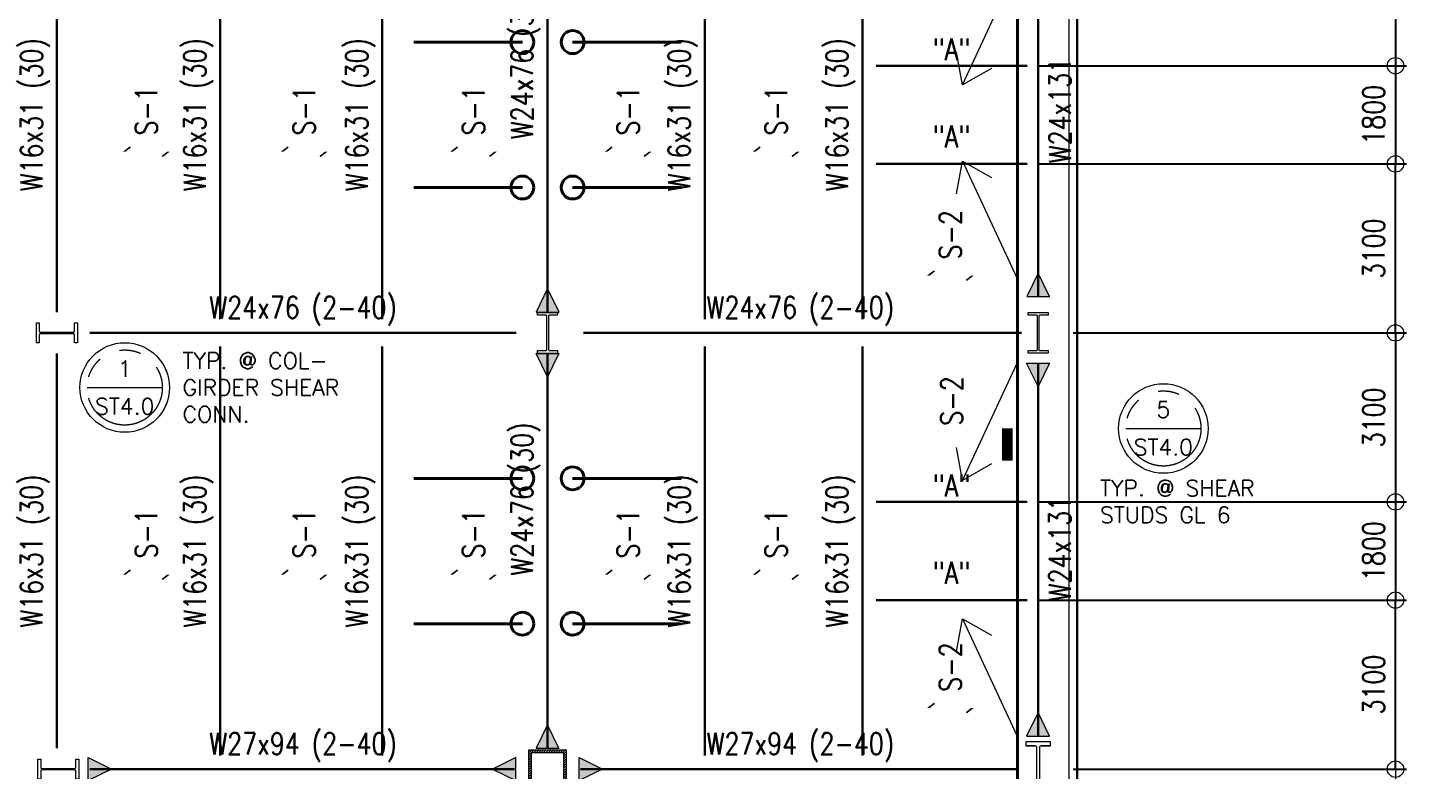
# Model space of a CAD drawing. Header units: millimetres. Extents: x 1324560 to 1569037, y -14989 to 176590.
# Drawn here: x 1375980 to 1401274, y 22492 to 36115 of the extents above; entities that cross this region are included whole.
import ezdxf
from ezdxf.enums import TextEntityAlignment as Align

# ---------------------------------------------------------------- set-up
doc = ezdxf.new("R2010")
doc.units = ezdxf.units.MM
doc.header["$MEASUREMENT"] = 0
doc.linetypes.add('PHANTOM2', pattern=[1.25, 0.625, -0.125, 0.125, -0.125, 0.125, -0.125])
doc.layers.get('0').update_dxf_attribs({"lineweight": 0})
for name, color, linetype, lineweight in [('A_ARCHITECTURAL BACKGROUND', 251, 'Continuous', 5), ('HATCH', 8, 'Continuous', 5), ('S-ANNO-DIMS', 252, 'Continuous', 5), ('S-ANNO-MARK', 2, 'Continuous', 9), ('S-ANNO-NPLT', 7, 'Continuous', 9), ('S-Anno-Symb', 143, 'PHANTOM2', 15), ('S-Anno-Text', 52, 'Continuous', 15), ('S-BEAM', 5, 'Continuous', 30), ('S-BRACE', 2, 'Continuous', 9), ('S-COLS', 2, 'Continuous', 20), ('S-CONN', 1, 'Continuous', 9), ('S_COL', 2, 'Continuous', 20), ('S_DRB', 4, 'Continuous', 40), ('S_SLAB EDGE', 2, 'Continuous', 30)]:
    doc.layers.add(name, color=color, linetype=linetype, lineweight=lineweight)
doc.styles.add('ARIALNW', font='ARIALN.TTF')
doc.styles.add('ROMANSX', font='ROMANS.shx', dxfattribs={"height": 0.09375})
doc.styles.add('SIMPLEX', font='SIMPLEX.shx', dxfattribs={"width": 0.8, "height": 400})
doc.dimstyles.new('DIM 200', dxfattribs={"dimtxt": 0.36, "dimasz": 0.2, "dimexe": 0.1, "dimexo": 0, "dimgap": 0.08, "dimtad": 1, "dimlfac": 2, "dimrnd": 0.005, "dimzin": 1, "dimdsep": 46, "dimtxsty": 'ARIALNW', "dimcen": 0.09, "dimclrd": 6, "dimclre": 6, "dimclrt": 13, "dimadec": 0, "dimazin": 0, "dimtfac": 1, "dimtofl": 0, "dimtmove": 2, "dimatfit": 3, "dimfxl": 1, "dimtolj": 1, "dimtzin": 0, "dimarcsym": 0})
doc.dimstyles.new('DIM_200', dxfattribs={"dimtxt": 400, "dimasz": 2, "dimexe": 200, "dimexo": 200, "dimgap": 200, "dimtad": 1, "dimdec": 0, "dimrnd": 1, "dimzin": 1, "dimdsep": 46, "dimtxsty": 'SIMPLEX', "dimblk1": 'ESCADIM_ARW', "dimblk2": 'ESCADIM_ARW', "dimsah": 1, "dimcen": 50, "dimclrd": 251, "dimclre": 251, "dimclrt": 52, "dimazin": 0, "dimtfac": 1, "dimtdec": 0, "dimtofl": 0, "dimtmove": 0, "dimatfit": 3, "dimldrblk": 'ESCADIM_ARW', "dimfxl": 1, "dimtolj": 1, "dimtzin": 0, "dimarcsym": 0})

# ---------------------------------------------------------------- blocks, each defined once
blk = doc.blocks.new('5F COLUMN LAYOUT')
at = {"layer": 'HATCH', "ltscale": 0.05}
h = blk.add_hatch(dxfattribs=at)
h.set_pattern_fill('ANSI31', color=256, scale=250, style=0)
h.set_pattern_definition([(45, (-1351674.605, 1918.595), (-22.0970869, 22.0970869), [])])
h.paths.add_polyline_path([(34700, 23700), (35300, 23700), (35300, 24300), (34700, 24300)], flags=16)
h.paths.add_polyline_path([(34650, 23650), (35350, 23650), (35350, 24350), (34650, 24350)])
at = {"layer": 'S-COLS', "ltscale": 0.5, "elevation": 0}
for points in [[(34650, 23650), (35350, 23650), (35350, 24350), (34650, 24350)], [(34700, 23700), (35300, 23700), (35300, 24300), (34700, 24300)]]:
    blk.add_lwpolyline(points, close=True, dxfattribs=at)
at = {"layer": 'S_COL', "ltscale": 0.05, "elevation": 0}
for points in [[(25624, 32000), (25624, 32183), (25677, 32183), (25677, 32033, 0.414214), (25695, 32015), (26305, 32015, 0.414214), (26323, 32033), (26323, 32183), (26376, 32183), (26376, 31817), (26323, 31817), (26323, 31967, 0.414214), (26305, 31985), (25695, 31985, 0.414214), (25677, 31967), (25677, 31817), (25624, 31817), (25624, 32000)], [(35001, 32376), (35185, 32376), (35185, 32323), (35034, 32323, 0.414214), (35016, 32305), (35016, 31695, 0.414214), (35034, 31677), (35185, 31677), (35185, 31624), (34818, 31624), (34818, 31677), (34968, 31677, 0.414214), (34986, 31695), (34986, 32305, 0.414214), (34968, 32323), (34818, 32323), (34818, 32376), (35001, 32376)], [(44000, 32374), (44182, 32374), (44182, 32325), (44031, 32325, 0.414214), (44013, 32307), (44013, 31696, 0.414214), (44031, 31679), (44182, 31679), (44182, 31630), (43818, 31630), (43818, 31679), (43969, 31679, 0.414214), (43987, 31696), (43987, 32307, 0.414214), (43969, 32325), (43818, 32325), (43818, 32374), (44000, 32374)], [(25649, 24000), (25649, 24183), (25702, 24183), (25702, 24033, 0.414214), (25720, 24015), (26329, 24015, 0.414214), (26348, 24033), (26348, 24183), (26401, 24183), (26401, 23817), (26348, 23817), (26348, 23967, 0.414214), (26329, 23985), (25720, 23985, 0.414214), (25702, 23967), (25702, 23817), (25649, 23817), (25649, 24000)]]:
    blk.add_lwpolyline(points, format="xyb", dxfattribs=at)
at = {"layer": 'S_COL', "ltscale": 0.05}
blk.add_lwpolyline([(44000, 23495), (43779, 23495), (43779, 23577), (43948, 23577, 0.414214), (43977, 23606), (43977, 24396, 0.414214), (43948, 24425), (43779, 24425), (43779, 24507), (44221, 24507), (44221, 24425), (44052, 24425, 0.414214), (44023, 24396), (44023, 23606, 0.414214), (44052, 23577), (44221, 23577), (44221, 23495), (44000, 23495)], format="xyb", dxfattribs=at)
blk = doc.blocks.new('Bubble')
at = {"layer": 'S-ANNO-NPLT'}
blk.add_circle((0, 0), 0.2608, dxfattribs=at)
at = {"layer": 'S-Anno-Symb', "color": 0}
blk.add_line((-0.2188, 0), (0.2188, 0), dxfattribs=at)
blk.add_circle((0, 0), 0.2188, dxfattribs=at)
at = {"layer": 'S-Anno-Symb', "style": 'ROMANSX'}
for tag, p in [('1', (0, 0.1094)), ('S1', (0, -0.1094))]:
    blk.add_attdef(tag, text='', height=0.0937, dxfattribs=at).set_placement(p, align=Align.MIDDLE_CENTER)
at = {"layer": 'S-Anno-Symb', "style": 'ROMANSX', "width": 1.018385, "flags": 8}
blk.add_attdef('LONG', text='', height=0.0937, dxfattribs=at).set_placement((-0.1796, -0.1249), (0.1796, -0.1249), align=Align.FIT)
blk = doc.blocks.new('4F COLUMN LAYOUT')
at = {"layer": 'HATCH', "ltscale": 0.05}
h = blk.add_hatch(dxfattribs=at)
h.set_pattern_fill('ANSI31', color=256, scale=250, style=0)
h.set_pattern_definition([(45, (-1146892.262, 2523.98), (-22.0970869, 22.0970869), [])])
h.paths.add_polyline_path([(34700, 23700), (35300, 23700), (35300, 24300), (34700, 24300)], flags=16)
h.paths.add_polyline_path([(34650, 23650), (35350, 23650), (35350, 24350), (34650, 24350)])
at = {"layer": 'S-COLS', "ltscale": 0.5}
for points in [[(34650, 23650), (35350, 23650), (35350, 24350), (34650, 24350)], [(34700, 23700), (35300, 23700), (35300, 24300), (34700, 24300)]]:
    blk.add_lwpolyline(points, close=True, dxfattribs=at)
at = {"layer": 'S_COL', "ltscale": 0.05, "elevation": 0}
for points in [[(25624, 32000), (25624, 32183), (25677, 32183), (25677, 32033, 0.414214), (25695, 32015), (26305, 32015, 0.414214), (26323, 32033), (26323, 32183), (26376, 32183), (26376, 31817), (26323, 31817), (26323, 31967, 0.414214), (26305, 31985), (25695, 31985, 0.414214), (25677, 31967), (25677, 31817), (25624, 31817), (25624, 32000)], [(35001, 31624), (34818, 31624), (34818, 31677), (34968, 31677, 0.414214), (34986, 31695), (34986, 32305, 0.414214), (34968, 32323), (34818, 32323), (34818, 32376), (35185, 32376), (35185, 32323), (35034, 32323, 0.414214), (35016, 32305), (35016, 31695, 0.414214), (35034, 31677), (35185, 31677), (35185, 31624), (35001, 31624)], [(25649, 24000), (25649, 24183), (25702, 24183), (25702, 24033, 0.414214), (25720, 24015), (26329, 24015, 0.414214), (26348, 24033), (26348, 24183), (26401, 24183), (26401, 23817), (26348, 23817), (26348, 23967, 0.414214), (26329, 23985), (25720, 23985, 0.414214), (25702, 23967), (25702, 23817), (25649, 23817), (25649, 24000)]]:
    blk.add_lwpolyline(points, format="xyb", dxfattribs=at)
at = {"layer": 'S_COL', "ltscale": 0.05}
for points in [[(44000, 32374), (44182, 32374), (44182, 32325), (44031, 32325, 0.414214), (44013, 32307), (44013, 31696, 0.414214), (44031, 31679), (44182, 31679), (44182, 31630), (43818, 31630), (43818, 31679), (43969, 31679, 0.414214), (43987, 31696), (43987, 32307, 0.414214), (43969, 32325), (43818, 32325), (43818, 32374), (44000, 32374)], [(44000, 23494), (43779, 23494), (43779, 23576), (43948, 23576, 0.414214), (43977, 23605), (43977, 24395, 0.414214), (43948, 24424), (43779, 24424), (43779, 24506), (44221, 24506), (44221, 24424), (44052, 24424, 0.414214), (44023, 24395), (44023, 23605, 0.414214), (44052, 23576), (44221, 23576), (44221, 23494), (44000, 23494)]]:
    blk.add_lwpolyline(points, format="xyb", dxfattribs=at)
blk = doc.blocks.new('5F PLAN')
at = {"layer": 'A_ARCHITECTURAL BACKGROUND', "ltscale": 10}
blk.add_line((44567, 16123, 0), (44567, 46483, 0), dxfattribs=at)
at = {"layer": 'S_SLAB EDGE', "ltscale": 0.05, "elevation": 0}
blk.add_lwpolyline([(5532, 15385), (6433, 30677), (7428, 32054), (6433, 33428), (5532, 48715), (7385, 48715), (7385, 53192), (8863, 53192), (8863, 55255), (10917, 55255), (10917, 56736), (26529, 56736), (26529, 56585), (44567, 56585), (44567, 56048), (46550, 56048), (46550, 39580), (44717, 39580), (44717, 10909)], dxfattribs=at)
blk = doc.blocks.new('ESCADIM_ARW')
at = {"color": 7}
blk.add_line((-150, 0), (150, 0), dxfattribs=at)
blk.add_circle((0, 0), 75, dxfattribs=at)
blk = doc.blocks.new('*D29')
at = {"layer": 'Defpoints', "color": 0, "ltscale": 0.05, "transparency": 16777216}
for p in [(1394319, 27415, 0), (1394319, 25615, 0), (1401074, 25615)]:
    blk.add_point(p, dxfattribs=at)
at = {"layer": 'S-ANNO-DIMS', "color": 251, "lineweight": -2, "ltscale": 0.05, "transparency": 16777216}
for p, q in [((1394519, 27415), (1401274, 27415)), ((1401074, 27413), (1401074, 25617)), ((1394519, 25615), (1401274, 25615))]:
    blk.add_line(p, q, dxfattribs=at)
at = {"layer": 'S-ANNO-DIMS', "color": 251, "lineweight": -2, "ltscale": 0.05, "transparency": 16777216, "xscale": 2, "yscale": 2, "zscale": 2}
for p, rotation in [((1401074, 27415), 90), ((1401074, 25615), 270)]:
    blk.add_blockref('ESCADIM_ARW', p, dxfattribs=dict(at, rotation=rotation))
at = {"layer": 'S-ANNO-DIMS', "color": 52, "ltscale": 0.05, "transparency": 16777216, "insert": (1400674, 26515), "char_height": 400, "attachment_point": 5, "rotation": 90, "style": 'SIMPLEX'}
blk.add_mtext('\\A1;1800', dxfattribs=at)
blk = doc.blocks.new('*D30')
at = {"layer": 'Defpoints', "color": 0, "ltscale": 0.05, "transparency": 16777216}
for p in [(1394319, 25615, 0), (1401074, 25615), (1394961, 22515, 0)]:
    blk.add_point(p, dxfattribs=at)
at = {"layer": 'S-ANNO-DIMS', "color": 251, "lineweight": -2, "ltscale": 0.05, "transparency": 16777216}
for p, q in [((1394519, 25615), (1401274, 25615)), ((1401074, 22517), (1401074, 25613)), ((1395161, 22515), (1401274, 22515))]:
    blk.add_line(p, q, dxfattribs=at)
at = {"layer": 'S-ANNO-DIMS', "color": 251, "lineweight": -2, "ltscale": 0.05, "transparency": 16777216, "xscale": 2, "yscale": 2, "zscale": 2}
for p, rotation in [((1401074, 25615), 90), ((1401074, 22515), 270)]:
    blk.add_blockref('ESCADIM_ARW', p, dxfattribs=dict(at, rotation=rotation))
at = {"layer": 'S-ANNO-DIMS', "color": 52, "ltscale": 0.05, "transparency": 16777216, "insert": (1400674, 24065), "char_height": 400, "attachment_point": 5, "rotation": 90, "style": 'SIMPLEX'}
blk.add_mtext('\\A1;3100', dxfattribs=at)
blk = doc.blocks.new('*D31')
at = {"layer": 'Defpoints', "color": 0, "ltscale": 0.05, "transparency": 16777216}
for p in [(1394961, 30515, 0), (1394319, 27415, 0), (1401074, 27415)]:
    blk.add_point(p, dxfattribs=at)
at = {"layer": 'S-ANNO-DIMS', "color": 251, "lineweight": -2, "ltscale": 0.05, "transparency": 16777216}
for p, q in [((1395161, 30515), (1401274, 30515)), ((1401074, 30513), (1401074, 27417)), ((1394519, 27415), (1401274, 27415))]:
    blk.add_line(p, q, dxfattribs=at)
at = {"layer": 'S-ANNO-DIMS', "color": 251, "lineweight": -2, "ltscale": 0.05, "transparency": 16777216, "xscale": 2, "yscale": 2, "zscale": 2}
for p, rotation in [((1401074, 30515), 90), ((1401074, 27415), 270)]:
    blk.add_blockref('ESCADIM_ARW', p, dxfattribs=dict(at, rotation=rotation))
at = {"layer": 'S-ANNO-DIMS', "color": 52, "ltscale": 0.05, "transparency": 16777216, "insert": (1400674, 28965), "char_height": 400, "attachment_point": 5, "rotation": 90, "style": 'SIMPLEX'}
blk.add_mtext('\\A1;3100', dxfattribs=at)
blk = doc.blocks.new('*D32')
at = {"layer": 'Defpoints', "color": 0, "ltscale": 0.05, "transparency": 16777216}
for p in [(1394319, 33615, 0), (1401074, 33615), (1394961, 30515, 0)]:
    blk.add_point(p, dxfattribs=at)
at = {"layer": 'S-ANNO-DIMS', "color": 251, "lineweight": -2, "ltscale": 0.05, "transparency": 16777216}
for p, q in [((1394519, 33615), (1401274, 33615)), ((1401074, 30517), (1401074, 33613)), ((1395161, 30515), (1401274, 30515))]:
    blk.add_line(p, q, dxfattribs=at)
at = {"layer": 'S-ANNO-DIMS', "color": 251, "lineweight": -2, "ltscale": 0.05, "transparency": 16777216, "xscale": 2, "yscale": 2, "zscale": 2}
for p, rotation in [((1401074, 33615), 90), ((1401074, 30515), 270)]:
    blk.add_blockref('ESCADIM_ARW', p, dxfattribs=dict(at, rotation=rotation))
at = {"layer": 'S-ANNO-DIMS', "color": 52, "ltscale": 0.05, "transparency": 16777216, "insert": (1400674, 32065), "char_height": 400, "attachment_point": 5, "rotation": 90, "style": 'SIMPLEX'}
blk.add_mtext('\\A1;3100', dxfattribs=at)
blk = doc.blocks.new('*D33')
at = {"layer": 'Defpoints', "color": 0, "ltscale": 0.05, "transparency": 16777216}
for p in [(1394319, 35415, 0), (1394319, 33615, 0), (1401074, 33615)]:
    blk.add_point(p, dxfattribs=at)
at = {"layer": 'S-ANNO-DIMS', "color": 251, "lineweight": -2, "ltscale": 0.05, "transparency": 16777216}
for p, q in [((1394519, 35415), (1401274, 35415)), ((1401074, 35413), (1401074, 33617)), ((1394519, 33615), (1401274, 33615))]:
    blk.add_line(p, q, dxfattribs=at)
at = {"layer": 'S-ANNO-DIMS', "color": 251, "lineweight": -2, "ltscale": 0.05, "transparency": 16777216, "xscale": 2, "yscale": 2, "zscale": 2}
for p, rotation in [((1401074, 35415), 90), ((1401074, 33615), 270)]:
    blk.add_blockref('ESCADIM_ARW', p, dxfattribs=dict(at, rotation=rotation))
at = {"layer": 'S-ANNO-DIMS', "color": 52, "ltscale": 0.05, "transparency": 16777216, "insert": (1400674, 34515), "char_height": 400, "attachment_point": 5, "rotation": 90, "style": 'SIMPLEX'}
blk.add_mtext('\\A1;1800', dxfattribs=at)
blk = doc.blocks.new('*D34')
at = {"layer": 'Defpoints', "color": 0, "ltscale": 0.05, "transparency": 16777216}
for p in [(1394961, 38515, 0), (1394319, 35415, 0), (1401074, 35415)]:
    blk.add_point(p, dxfattribs=at)
at = {"layer": 'S-ANNO-DIMS', "color": 251, "lineweight": -2, "ltscale": 0.05, "transparency": 16777216}
for p, q in [((1395161, 38515), (1401274, 38515)), ((1401074, 38513), (1401074, 35417)), ((1394519, 35415), (1401274, 35415))]:
    blk.add_line(p, q, dxfattribs=at)
at = {"layer": 'S-ANNO-DIMS', "color": 251, "lineweight": -2, "ltscale": 0.05, "transparency": 16777216, "xscale": 2, "yscale": 2, "zscale": 2}
for p, rotation in [((1401074, 38515), 90), ((1401074, 35415), 270)]:
    blk.add_blockref('ESCADIM_ARW', p, dxfattribs=dict(at, rotation=rotation))
at = {"layer": 'S-ANNO-DIMS', "color": 52, "ltscale": 0.05, "transparency": 16777216, "insert": (1400674, 36965), "char_height": 400, "attachment_point": 5, "rotation": 90, "style": 'SIMPLEX'}
blk.add_mtext('\\A1;3100', dxfattribs=at)
blk = doc.blocks.new('5F PLAN2')
at = {"layer": 'S-CONN'}
for points in [[(1394308, 31183), (1394518, 31613), (1394729, 31183)], [(1385308, 30898), (1385519, 31327), (1385729, 30898)], [(1385307, 30136), (1385518, 29707), (1385728, 30136)], [(1394307, 29960), (1394518, 29531), (1394728, 29960)], [(1394307, 23123), (1394518, 23552), (1394728, 23123)], [(1385307, 22898), (1385518, 23327), (1385728, 22898)], [(1377089, 22305), (1377518, 22515), (1377089, 22726)], [(1384938, 22305), (1384509, 22515), (1384938, 22726)], [(1386098, 22305), (1386527, 22515), (1386098, 22726)]]:
    blk.add_hatch(color=256, dxfattribs=at).paths.add_polyline_path(points)
at = {"layer": 'S-BEAM'}
for p, q in [((1376519, 30898, 0), (1376519, 38196, 0)), ((1379515, 38267, 0), (1379515, 30767, 0)), ((1382487, 38266, 0), (1382487, 30767, 0)), ((1385519, 30898, 0), (1385519, 38196, 0)), ((1388401, 38266, 0), (1388401, 30766, 0)), ((1391294, 38265, 0), (1391294, 30766, 0)), ((1394519, 31183, 0), (1394518, 37912, 0)), ((1391544, 35415, 0), (1394319, 35415, 0)), ((1391544, 33615, 0), (1394319, 33615, 0)), ((1384945, 30517, 0), (1377124, 30518, 0)), ((1386178, 30517, 0), (1394212, 30518, 0)), ((1376518, 22898, 0), (1376518, 30136, 0)), ((1379515, 22767, 0), (1379515, 30267, 0)), ((1382487, 22767, 0), (1382487, 30267, 0)), ((1385518, 22898, 0), (1385518, 30136, 0)), ((1388401, 30266, 0), (1388401, 22767, 0)), ((1391294, 30266, 0), (1391294, 22767, 0)), ((1394518, 23123, 0), (1394518, 29960, 0)), ((1391544, 27415, 0), (1394319, 27415, 0)), ((1391544, 25615, 0), (1394319, 25615, 0)), ((1384912, 22517, 0), (1377124, 22517, 0)), ((1386124, 22517, 0), (1394137, 22517, 0))]:
    blk.add_line(p, q, dxfattribs=at)
at = {"layer": 'S-CONN', "color": 1, "elevation": 0}
for points in [[(1394729, 31183), (1394518, 31613), (1394308, 31183), (1394730, 31183)], [(1385729, 30898), (1385519, 31327), (1385308, 30898), (1385730, 30898)], [(1385728, 30136), (1385518, 29707), (1385307, 30136), (1385729, 30136)], [(1394728, 29960), (1394518, 29531), (1394307, 29960), (1394729, 29960)], [(1394728, 23123), (1394518, 23552), (1394307, 23123), (1394729, 23123)], [(1385728, 22898), (1385518, 23327), (1385307, 22898), (1385729, 22898)], [(1377089, 22726), (1377518, 22515), (1377089, 22305), (1377089, 22727)], [(1384938, 22726), (1384509, 22515), (1384938, 22305), (1384938, 22727)], [(1386098, 22726), (1386527, 22515), (1386098, 22305), (1386098, 22727)]]:
    blk.add_lwpolyline(points, dxfattribs=at)
at = {"layer": 'S-BRACE', "ltscale": 0.5}
for points in [[(1393129, 35063, 0), (1394131, 37215, 0)], [(1393129, 33667, 0), (1394131, 31515, 0)], [(1393130, 27809, 0), (1394132, 29960, 0)], [(1393130, 25274, 0), (1394132, 23123, 0)]]:
    blk.add_leader(points, dimstyle='DIM 200', override={"dimasz": 500, "dimtad": 0, "dimclrd": 2, "dimldrblk": 'Open90', "dimfxl": 0.18}, dxfattribs=at)

msp = doc.modelspace()

# ---------------------------------------------------------------- linework, layer by layer
at = {"layer": 'S-ANNO-MARK'}
for points, elevation in [([(1377865.95969, 33925.42633, 29.99952, 29.99952, 0), (1377752.91536, 33838.4252, 0, 0, 0), (1378562.49291, 33838.4252, 29.99952, 29.99952, 0), (1378449.44858, 33751.42406, 0, 0, 0)], 0.00001), ([(1380761.21733, 33925.6299, 29.99952, 29.99952, 0), (1380648.173, 33838.62877, 0, 0, 0), (1381457.75056, 33838.62877, 29.99952, 29.99952, 0), (1381344.70623, 33751.62763, 0, 0, 0)], 0), ([(1383869.01588, 33925.42633, 29.99952, 29.99952, 0), (1383755.97155, 33838.4252, 0, 0, 0), (1384565.54911, 33838.4252, 29.99952, 29.99952, 0), (1384452.50478, 33751.42406, 0, 0, 0)], 0.00001), ([(1386705.30635, 33925.42633, 29.99952, 29.99952, 0), (1386592.26202, 33838.4252, 0, 0, 0), (1387401.83957, 33838.4252, 29.99952, 29.99952, 0), (1387288.79525, 33751.42406, 0, 0, 0)], 0.00002), ([(1389420.08522, 33925.42633, 29.99952, 29.99952, 0), (1389307.0409, 33838.4252, 0, 0, 0), (1390116.61845, 33838.4252, 29.99952, 29.99952, 0), (1390003.57412, 33751.42406, 0, 0, 0)], 0.00001), ([(1392615.66594, 31652.41994, 29.99952, 29.99952, 0), (1392502.62162, 31565.4188, 0, 0, 0), (1393312.19917, 31565.4188, 29.99952, 29.99952, 0), (1393199.15484, 31478.41767, 0, 0, 0)], -0.00001), ([(1377865.95969, 26168.03117, 29.99952, 29.99952, 0), (1377752.91536, 26081.03003, 0, 0, 0), (1378562.49291, 26081.03003, 29.99952, 29.99952, 0), (1378449.44858, 25994.0289, 0, 0, 0)], 0.00001), ([(1380761.21733, 26168.23474, 29.99952, 29.99952, 0), (1380648.173, 26081.23361, 0, 0, 0), (1381457.75056, 26081.23361, 29.99952, 29.99952, 0), (1381344.70623, 25994.23247, 0, 0, 0)], 0), ([(1383869.01588, 26168.03117, 29.99952, 29.99952, 0), (1383755.97155, 26081.03003, 0, 0, 0), (1384565.54911, 26081.03003, 29.99952, 29.99952, 0), (1384452.50478, 25994.0289, 0, 0, 0)], 0.00001), ([(1386705.30635, 26168.03117, 29.99952, 29.99952, 0), (1386592.26202, 26081.03003, 0, 0, 0), (1387401.83957, 26081.03003, 29.99952, 29.99952, 0), (1387288.79525, 25994.0289, 0, 0, 0)], 0.00002), ([(1389420.08522, 26168.03117, 29.99952, 29.99952, 0), (1389307.0409, 26081.03003, 0, 0, 0), (1390116.61845, 26081.03003, 29.99952, 29.99952, 0), (1390003.57412, 25994.0289, 0, 0, 0)], 0.00001), ([(1392617.54102, 23724.30201, 29.99952, 29.99952, 0), (1392504.49669, 23637.30088, 0, 0, 0), (1393314.07424, 23637.30088, 29.99952, 29.99952, 0), (1393201.02991, 23550.29974, 0, 0, 0)], 0)]:
    msp.add_lwpolyline(points, format="xyseb", dxfattribs=dict(at, elevation=elevation))
at = {"layer": 'S-ANNO-NPLT'}
for centre in [(1377762.24164, 29514.00499, -0.00002), (1396815.87646, 28763.27507, -0.00001)]:
    msp.add_circle(centre, 821.36597, dxfattribs=at)
at = {"layer": 'S-Anno-Symb', "linetype": 'ByBlock'}
for points, elevation in [([(1376938.64958, 29512.58292, 0, 0, 0), (1375027.79461, 29512.58292, 196.07256, 196.07256, 0), (1375027.79461, 30100.8006, 0, 0, 0)], 0.00001), ([(1395994.51049, 28763.27507, 0, 0, 0), (1393954.09552, 28763.27507, 196.07256, 196.07256, 0), (1393954.09552, 28175.05739, 0, 0, 0)], 0)]:
    msp.add_lwpolyline(points, format="xyseb", dxfattribs=dict(at, elevation=elevation))
at = {"layer": 'S_DRB'}
for p, q in [((1383068.14977, 35848.55615, 0.00001), (1385057.78275, 35848.55615, 0.00001)), ((1387968.14977, 35848.55615, 0.00001), (1385978.51678, 35848.55615, 0.00001)), ((1383068.14977, 33181.88949, 0.00001), (1385057.78275, 33181.88949, 0.00001)), ((1387968.14977, 33181.88949, 0.00001), (1385978.51678, 33181.88949, 0.00001)), ((1383068.14977, 27848.55615, 0), (1385057.78275, 27848.55615, 0)), ((1387968.14977, 27848.55615, 0), (1385978.51678, 27848.55615, 0)), ((1383068.14977, 25181.88949, 0), (1385057.78275, 25181.88949, 0)), ((1387968.14977, 25181.88949, 0), (1385978.51678, 25181.88949, 0))]:
    msp.add_line(p, q, dxfattribs=at)
at = {"layer": 'S_DRB', "color": 4, "elevation": 0.00001}
msp.add_lwpolyline([(1393687.16977, 10508.86548), (1394137.16977, 10508.86548), (1394137.16977, 54122.12678), (1393687.16977, 54122.12678)], dxfattribs=at)
at = {"layer": 'S_DRB'}
for centre in [(1385057.78275, 35848.55615, 0.00001), (1385978.51678, 35848.55615, 0.00001), (1385057.78275, 33181.88949, 0.00001), (1385978.51678, 33181.88949, 0.00001), (1385057.78275, 27848.55615, 0), (1385978.51678, 27848.55615, 0), (1385057.78275, 25181.88949, 0), (1385978.51678, 25181.88949, 0)]:
    msp.add_circle(centre, 210.36702, dxfattribs=at)

# ---------------------------------------------------------------- block references
at = {"layer": 'A_ARCHITECTURAL BACKGROUND'}
msp.add_blockref('5F PLAN', (1350518.14977, -1483.14886, 0), dxfattribs=at)
at = {"layer": 'S-Anno-Symb', "xscale": 3149.760000000242, "yscale": 3149.760000000242, "zscale": 3149.760000000242}
for p, values in [((1377762.24164, 29514.00499, -0.00002), {'1': '1', 'S1': 'ST4.0'}), ((1396815.87646, 28763.27507, -0.00001), {'1': '5', 'S1': 'ST4.0'})]:
    msp.add_blockref('Bubble', p, dxfattribs=at).add_auto_attribs(values)
at = {"layer": 'S-Anno-Text'}
for name in ['5F COLUMN LAYOUT', '4F COLUMN LAYOUT']:
    msp.add_blockref(name, (1350518.14977, -1484.77718, 0.00001), dxfattribs=at)
at = {"layer": 'S-BRACE'}
msp.add_blockref('5F PLAN2', (0, 0), dxfattribs=at)

# ---------------------------------------------------------------- texts
at = {"layer": 'S-ANNO-DIMS', "color": 52, "char_height": 400, "attachment_point": 5, "rotation": 90, "style": 'SIMPLEX'}
for s, insert in [('\\A1;{\\W0.8;W24x76 (30)}', (1385118.14977, 35471.96505, 0.00002)), ('\\A1;{\\W0.8;W16x31 (30)}', (1376119.23968, 34516.77052, 0.00001)), ('\\A1;{\\W0.8;W16x31 (30)}', (1379115.09357, 34516.77052, 0)), ('\\A1;{\\W0.8;W16x31 (30)}', (1382086.65692, 34516.77052, 0)), ('\\A1;{\\W0.8;W16x31 (30)}', (1388000.80768, 34516.77052, 0)), ('\\A1;{\\W0.8;W16x31 (30)}', (1390894.26812, 34516.77052, -0.00001)), ('\\A1;{\\W0.8;W24x131}', (1394917.97387, 34592.14678, 0)), ('\\A1;\\pxqc;{\\W0.8;S-1}', (1378157.70414, 34588.4252, 0.00001)), ('\\A1;\\pxqc;{\\W0.8;S-1}', (1381052.96178, 34588.62877, 0)), ('\\A1;\\pxqc;{\\W0.8;S-1}', (1384160.76033, 34588.4252, 0.00001)), ('\\A1;\\pxqc;{\\W0.8;S-1}', (1386997.0508, 34588.4252, 0.00002)), ('\\A1;\\pxqc;{\\W0.8;S-1}', (1389711.82967, 34588.4252, 0.00001)), ('\\A1;\\pxqc;S-2', (1392907.41039, 32315.4188, -0.00001)), ('\\A1;\\pxqc;S-2', (1392931.5894, 29266.59767, 0)), ('\\A1;{\\W0.8;W24x76 (30)}', (1385118.14977, 27467.27102, 0.00001)), ('\\A1;{\\W0.8;W16x31 (30)}', (1376118.14977, 26515.22282, 0.00001)), ('\\A1;{\\W0.8;W16x31 (30)}', (1379115.09357, 26515.53523, 0)), ('\\A1;{\\W0.8;W16x31 (30)}', (1382086.65692, 26515.32853, 0)), ('\\A1;{\\W0.8;W16x31 (30)}', (1388000.80768, 26514.91714, 0.00001)), ('\\A1;{\\W0.8;W16x31 (30)}', (1390894.26812, 26514.71587, 0)), ('\\A1;{\\W0.8;W24x131}', (1394917.42891, 26558.16302, 0)), ('\\A1;\\pxqc;{\\W0.8;S-1}', (1378157.70414, 26831.03003, 0.00001)), ('\\A1;\\pxqc;{\\W0.8;S-1}', (1381052.96178, 26831.23361, 0)), ('\\A1;\\pxqc;{\\W0.8;S-1}', (1384160.76033, 26831.03003, 0.00001)), ('\\A1;\\pxqc;{\\W0.8;S-1}', (1386997.0508, 26831.03003, 0.00002)), ('\\A1;\\pxqc;{\\W0.8;S-1}', (1389711.82967, 26831.03003, 0.00001)), ('\\A1;\\pxqc;S-2', (1392907.45882, 24387.30088, 0))]:
    msp.add_mtext(s, dxfattribs=dict(at, insert=insert))
at = {"layer": 'S-ANNO-DIMS', "color": 52, "char_height": 400, "attachment_point": 5, "style": 'SIMPLEX'}
for s, insert in [('\\A1;{\\W0.8;"A"}', (1392931.5894, 35716.85114, -0.00001)), ('\\A1;{\\W0.8;"A"}', (1392931.5894, 34116.85114, -0.00001)), ('\\A1;{\\W0.8;W24x76 (2-40)}', (1381033.65622, 30915.79737, -0.00001)), ('\\A1;{\\W0.8;W24x76 (2-40)}', (1390156.52427, 30915.82578, -0.00001)), ('\\A1;{\\W0.8;"A"}', (1392931.5894, 27716.85114, -0.00001)), ('\\A1;{\\W0.8;"A"}', (1392931.5894, 26116.85114, -0.00001)), ('\\A1;W27x94 (2-40)', (1381034.76994, 22914.98105, -0.00001)), ('\\A1;W27x94 (2-40)', (1390157.638, 22915.00946, -0.00002))]:
    msp.add_mtext(s, dxfattribs=dict(at, insert=insert))
at = {"layer": 'S-Anno-Symb', "char_height": 295.29, "attachment_point": 4, "style": 'ROMANSX'}
for s, insert, width in [('TYP. @ COL-\\PGIRDER SHEAR\\PCONN.', (1378823.38761, 29514.00499, -0.00002), 6780.3427625), ('TYP. @ SHEAR\\PSTUDS GL 6', (1395654.15646, 27423.24478, -0.00002), 4093.5150308)]:
    msp.add_mtext(s, dxfattribs=dict(at, insert=insert, width=width))

# ---------------------------------------------------------------- dimensions: what is measured, and where the dimension line sits
at = {"layer": 'S-ANNO-DIMS', "ltscale": 0.05}
for base, p1, p2, angle, picture, middle in [((1401074.42801, 35415.22282, 0.00001), (1394960.52118, 38515.22282, 0.00001), (1394318.91067, 35415.22282, 0), 270, '*D34', (1400674.42801, 36965.22282, 0.00001)), ((1401074.42801, 33615.22282, 0.00001), (1394318.91067, 35415.22282, 0), (1394318.91067, 33615.22282, 0), 270, '*D33', (1400674.42801, 34515.22282, 0.00001)), ((1401074.42801, 33615.22282, 0.00001), (1394960.52118, 30515.22282, 0.00001), (1394318.91067, 33615.22282, 0), 90, '*D32', (1400674.42801, 32065.22282, 0.00001)), ((1401074.42801, 27415.22282, 0.00001), (1394960.52118, 30515.22282, 0.00001), (1394318.91067, 27415.22282, 0), 270, '*D31', (1400674.42801, 28965.22282, 0.00001)), ((1401074.42801, 25615.22282, 0.00001), (1394318.91067, 27415.22282, 0), (1394318.91067, 25615.22282, 0), 270, '*D29', (1400674.42801, 26515.22282, 0.00001)), ((1401074.42801, 25615.22282, 0.00001), (1394960.52118, 22515.22282, 0.00001), (1394318.91067, 25615.22282, 0), 90, '*D30', (1400674.42801, 24065.22282, 0.00001))]:
    dim = msp.add_linear_dim(base=base, p1=p1, p2=p2, angle=angle, dimstyle='DIM_200', dxfattribs=at)
    dim.commit()
    dim.dimension.update_dxf_attribs({"geometry": picture, "text_midpoint": middle})

doc.saveas('drawing.dxf')
